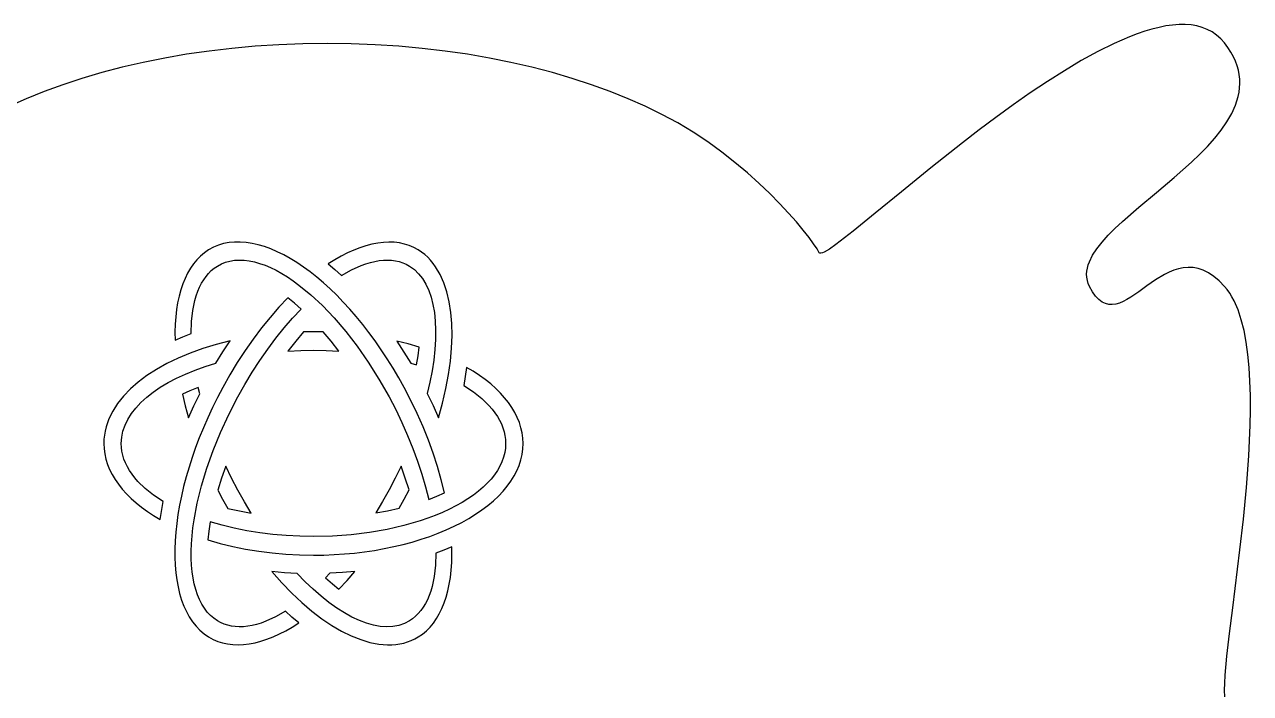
# Model space of a CAD drawing. Extents: x -15 to 1051, y 18 to 778.
# Drawn here: x 353 to 1051, y 397 to 777 of the extents above; entities that cross this region are included whole.
import ezdxf

# ---------------------------------------------------------------- set-up
doc = ezdxf.new("R2010")
doc.units = 0

msp = doc.modelspace()

# ---------------------------------------------------------------- linework, layer by layer
at = {"layer": 'Sign'}
for p, q in [((994.528904, 774.150381), (990.398753, 772.918978)), ((998.551221, 775.159015), (994.528904, 774.150381)), ((1002.458513, 775.934936), (998.551221, 775.159015)), ((1006.243586, 776.468199), (1002.458513, 775.934936)), ((1009.899249, 776.748862), (1006.243586, 776.468199)), ((1013.418309, 776.766979), (1009.899249, 776.748862)), ((1016.793573, 776.512606), (1013.418309, 776.766979)), ((1020.01785, 775.9758), (1016.793573, 776.512606)), ((1023.083947, 775.146617), (1020.01785, 775.9758)), ((1025.984671, 774.015113), (1023.083947, 775.146617)), ((1028.712831, 772.571343), (1025.984671, 774.015113)), ((981.843719, 769.827641), (972.943659, 765.964554)), ((986.16796, 771.47475), (981.843719, 769.827641)), ((990.398753, 772.918978), (986.16796, 771.47475)), ((1031.261234, 770.805363), (1028.712831, 772.571343)), ((1033.622688, 768.70723), (1031.261234, 770.805363)), ((1035.79, 766.267), (1033.622688, 768.70723)), ((445.684596, 759.825322), (433.194472, 757.663231)), ((458.434386, 761.678452), (445.684596, 759.825322)), ((471.427234, 763.214172), (458.434386, 761.678452)), ((484.64653, 764.424034), (471.427234, 763.214172)), ((498.075662, 765.299592), (484.64653, 764.424034)), ((511.698022, 765.832396), (498.075662, 765.299592)), ((525.497, 766.014), (511.698022, 765.832396)), ((539.300523, 765.83528), (525.497, 766.014)), ((552.927512, 765.305131), (539.300523, 765.83528)), ((566.361346, 764.432006), (552.927512, 765.305131)), ((579.585406, 763.224359), (566.361346, 764.432006)), ((592.583072, 761.690644), (579.585406, 763.224359)), ((605.337723, 759.839314), (592.583072, 761.690644)), ((617.832739, 757.678823), (605.337723, 759.839314)), ((963.756111, 761.409272), (954.338614, 756.241345)), ((972.943659, 765.964554), (963.756111, 761.409272)), ((1037.724915, 763.659265), (1035.79, 766.267)), ((1039.399536, 761.065353), (1037.724915, 763.659265)), ((1040.821641, 758.485279), (1039.399536, 761.065353)), ((420.980625, 755.200625), (409.059665, 752.445953)), ((433.194472, 757.663231), (420.980625, 755.200625)), ((630.0515, 755.217625), (617.832739, 757.678823)), ((641.977386, 752.464173), (630.0515, 755.217625)), ((954.338614, 756.241345), (944.748707, 750.540326)), ((1041.999011, 755.919059), (1040.821641, 758.485279)), ((1042.939426, 753.366711), (1041.999011, 755.919059)), ((1043.650666, 750.828249), (1042.939426, 753.366711)), ((386.162844, 746.0942), (375.220203, 742.514016)), ((397.448201, 749.407662), (386.162844, 746.0942)), ((409.059665, 752.445953), (397.448201, 749.407662)), ((653.593777, 749.42692), (641.977386, 752.464173)), ((664.884053, 746.114321), (653.593777, 749.42692)), ((675.831594, 742.534828), (664.884053, 746.114321)), ((944.748707, 750.540326), (935.043928, 744.385768)), ((1044.140512, 748.303691), (1043.650666, 750.828249)), ((1044.416743, 745.793051), (1044.140512, 748.303691)), ((375.220203, 742.514016), (364.636888, 738.675555)), ((686.419779, 738.696896), (675.831594, 742.534828)), ((935.043928, 744.385768), (925.281817, 737.857221)), ((1044.041548, 738.344812), (1044.359481, 740.813596)), ((1044.359481, 740.813596), (1044.487139, 743.296348)), ((1044.487139, 743.296348), (1044.416743, 745.793051)), ((354.42951, 734.587268), (344.614677, 730.2576)), ((364.636888, 738.675555), (354.42951, 734.587268)), ((696.631988, 734.608979), (686.419779, 738.696896)), ((706.451602, 730.279529), (696.631988, 734.608979)), ((925.281817, 737.857221), (915.519911, 731.03424)), ((1042.023903, 731.022428), (1042.865979, 733.449211)), ((1042.865979, 733.449211), (1043.54112, 735.890011)), ((1043.54112, 735.890011), (1044.041548, 738.344812)), ((715.862, 725.717), (706.451602, 730.279529)), ((724.900691, 720.829199), (715.862, 725.717)), ((915.519911, 731.03424), (905.81575, 723.996375)), ((1037.141856, 721.455779), (1039.870068, 726.210974)), ((1039.870068, 726.210974), (1042.023903, 731.022428)), ((733.599557, 715.570736), (724.900691, 720.829199)), ((905.81575, 723.996375), (896.226872, 716.823179)), ((1033.901509, 716.756973), (1037.141856, 721.455779)), ((741.932976, 710.020268), (733.599557, 715.570736)), ((896.226872, 716.823179), (886.810816, 709.594204)), ((1026.133369, 707.529044), (1030.211266, 712.114685)), ((1030.211266, 712.114685), (1033.901509, 716.756973)), ((749.875328, 704.256453), (741.932976, 710.020268)), ((757.40099, 698.357948), (749.875328, 704.256453)), ((886.810816, 709.594204), (868.727324, 695.287127)), ((1021.730057, 703.00018), (1026.133369, 707.529044)), ((764.484342, 692.403412), (757.40099, 698.357948)), ((1007.190041, 689.75554), (1017.063572, 698.528222)), ((1017.063572, 698.528222), (1021.730057, 703.00018)), ((771.09976, 686.471502), (764.484342, 692.403412)), ((868.727324, 695.287127), (852.025584, 681.71156)), ((777.221625, 680.640875), (771.09976, 686.471502)), ((997.010702, 681.212034), (1007.190041, 689.75554)), ((782.824314, 674.99019), (777.221625, 680.640875)), ((852.025584, 681.71156), (837.165906, 669.503922)), ((987.023479, 672.898738), (997.010702, 681.212034)), ((787.882205, 669.598104), (782.824314, 674.99019)), ((792.369677, 664.543274), (787.882205, 669.598104)), ((837.165906, 669.503922), (824.608599, 659.300629)), ((977.726296, 664.816687), (987.023479, 672.898738)), ((796.261109, 659.904359), (792.369677, 664.543274)), ((973.49207, 660.862702), (977.726296, 664.816687)), ((799.530879, 655.760017), (796.261109, 659.904359)), ((802.153365, 652.188904), (799.530879, 655.760017)), ((824.608599, 659.300629), (814.813973, 651.7381)), ((966.163555, 653.129459), (969.617077, 656.966916)), ((969.617077, 656.966916), (973.49207, 660.862702)), ((458.166, 648.649), (455.796677, 647.014719)), ((460.899903, 650.139987), (458.166, 648.649)), ((458.166, 648.649), (458.166, 648.649)), ((463.751554, 651.327857), (460.899903, 650.139987)), ((466.713964, 652.217525), (463.751554, 651.327857)), ((469.780144, 652.813908), (466.713964, 652.217525)), ((472.943107, 653.121923), (469.780144, 652.813908)), ((476.195863, 653.146486), (472.943107, 653.121923)), ((479.531425, 652.892513), (476.195863, 653.146486)), ((482.942804, 652.364922), (479.531425, 652.892513)), ((486.423011, 651.568628), (482.942804, 652.364922)), ((489.965059, 650.508549), (486.423011, 651.568628)), ((493.561957, 649.1896), (489.965059, 650.508549)), ((497.206719, 647.616698), (493.561957, 649.1896)), ((540.701321, 648.561449), (537.142332, 646.94744)), ((544.202821, 649.931496), (540.701321, 648.561449)), ((547.641437, 651.056738), (544.202821, 649.931496)), ((551.011771, 651.936332), (547.641437, 651.056738)), ((554.308427, 652.569432), (551.011771, 651.936332)), ((557.526009, 652.955195), (554.308427, 652.569432)), ((560.65912, 653.092777), (557.526009, 652.955195)), ((563.702364, 652.981334), (560.65912, 653.092777)), ((566.650344, 652.620022), (563.702364, 652.981334)), ((569.497665, 652.007996), (566.650344, 652.620022)), ((572.238928, 651.144414), (569.497665, 652.007996)), ((574.868739, 650.028429), (572.238928, 651.144414)), ((577.3817, 648.6592), (574.868739, 650.028429)), ((579.262017, 647.398873), (577.3817, 648.6592)), ((804.102946, 649.269679), (802.153365, 652.188904)), ((805.354, 647.081), (804.102946, 649.269679)), ((811.096511, 649.146001), (808.242336, 647.452751)), ((814.813973, 651.7381), (811.096511, 649.146001)), ((960.769891, 645.630047), (963.193746, 649.350459)), ((963.193746, 649.350459), (966.163555, 653.129459)), ((451.502251, 643.048224), (449.581173, 640.726813)), ((453.574756, 645.145993), (451.502251, 643.048224)), ((455.796677, 647.014719), (453.574756, 645.145993)), ((465.418119, 640.71246), (467.81367, 641.666958)), ((467.81367, 641.666958), (470.313926, 642.350058)), ((470.313926, 642.350058), (472.912753, 642.766434)), ((472.912753, 642.766434), (475.604015, 642.920758)), ((475.604015, 642.920758), (478.381575, 642.817703)), ((478.381575, 642.817703), (481.239298, 642.461942)), ((481.239298, 642.461942), (484.171048, 641.858148)), ((484.171048, 641.858148), (487.170689, 641.010995)), ((500.892356, 645.79476), (497.206719, 647.616698)), ((504.611878, 643.728703), (500.892356, 645.79476)), ((508.358299, 641.423441), (504.611878, 643.728703)), ((512.124629, 638.883894), (508.358299, 641.423441)), ((529.873475, 642.990917), (526.1744, 640.65009)), ((533.531252, 645.090315), (529.873475, 642.990917)), ((537.142332, 646.94744), (533.531252, 645.090315)), ((547.544182, 640.723367), (550.148102, 641.521614)), ((550.148102, 641.521614), (552.693197, 642.139205)), ((552.693197, 642.139205), (555.17621, 642.57568)), ((555.17621, 642.57568), (557.593885, 642.830579)), ((557.593885, 642.830579), (559.942963, 642.903442)), ((559.942963, 642.903442), (562.220189, 642.793811)), ((562.220189, 642.793811), (564.422304, 642.501226)), ((564.422304, 642.501226), (566.546052, 642.025226)), ((566.546052, 642.025226), (568.588176, 641.365353)), ((568.588176, 641.365353), (570.545417, 640.521148)), ((581.047802, 645.996278), (579.262017, 647.398873)), ((582.73868, 644.454535), (581.047802, 645.996278)), ((584.334277, 642.776765), (582.73868, 644.454535)), ((585.834219, 640.966089), (584.334277, 642.776765)), ((805.705602, 646.772234), (805.354, 647.081)), ((806.308986, 646.7379), (805.705602, 646.772234)), ((807.156962, 646.968053), (806.308986, 646.7379)), ((808.242336, 647.452751), (807.156962, 646.968053)), ((958.293921, 640.159562), (958.954229, 641.968351)), ((958.954229, 641.968351), (960.769891, 645.630047)), ((446.201347, 635.434671), (444.746624, 632.474744)), ((447.813534, 638.187161), (446.201347, 635.434671)), ((449.581173, 640.726813), (447.813534, 638.187161)), ((456.691747, 633.611569), (458.140475, 635.333261)), ((458.140475, 635.333261), (459.697831, 636.887702)), ((459.697831, 636.887702), (461.362561, 638.271657)), ((461.362561, 638.271657), (463.13341, 639.48189)), ((463.13341, 639.48189), (465.418119, 640.71246)), ((487.170689, 641.010995), (490.232086, 639.925156)), ((490.232086, 639.925156), (493.349102, 638.605303)), ((493.349102, 638.605303), (496.515603, 637.05611)), ((496.515603, 637.05611), (499.725451, 635.282249)), ((499.725451, 635.282249), (502.972512, 633.288394)), ((515.903879, 636.114976), (512.124629, 638.883894)), ((519.689062, 633.121604), (515.903879, 636.114976)), ((526.1744, 640.65009), (529.981191, 637.433276)), ((529.981191, 637.433276), (533.75622, 634.03836)), ((533.75622, 634.03836), (539.412049, 637.249278)), ((539.412049, 637.249278), (544.884696, 639.744922)), ((544.884696, 639.744922), (547.544182, 640.723367)), ((570.545417, 640.521148), (572.41452, 639.49215)), ((572.41452, 639.49215), (575.130163, 637.517005)), ((575.130163, 637.517005), (577.577465, 635.13142)), ((577.577465, 635.13142), (579.754344, 632.350352)), ((587.238134, 639.025629), (585.834219, 640.966089)), ((589.756382, 634.767841), (587.238134, 639.025629)), ((591.886033, 630.028368), (589.756382, 634.767841)), ((957.396449, 634.821626), (957.507251, 636.586184)), ((957.484376, 633.071845), (957.396449, 634.821626)), ((957.507251, 636.586184), (957.809001, 638.365501)), ((957.809001, 638.365501), (958.293921, 640.159562)), ((1001.648184, 634.688988), (996.58528, 631.641911)), ((1004.246613, 635.986724), (1001.648184, 634.688988)), ((1006.889733, 637.08018), (1004.246613, 635.986724)), ((1009.577576, 637.929046), (1006.889733, 637.08018)), ((1012.310171, 638.493014), (1009.577576, 637.929046)), ((1015.087548, 638.731774), (1012.310171, 638.493014)), ((1017.909737, 638.605017), (1015.087548, 638.731774)), ((1020.77677, 638.072435), (1017.909737, 638.605017)), ((1023.688675, 637.093718), (1020.77677, 638.072435)), ((1026.645483, 635.628557), (1023.688675, 637.093718)), ((1029.647225, 633.636643), (1026.645483, 635.628557)), ((443.451377, 629.312781), (442.317618, 625.954184)), ((444.746624, 632.474744), (443.451377, 629.312781)), ((452.008227, 625.116996), (453.009889, 627.47534)), ((453.009889, 627.47534), (454.125199, 629.679374)), ((454.125199, 629.679374), (455.352904, 631.725862)), ((455.352904, 631.725862), (456.691747, 633.611569)), ((502.972512, 633.288394), (506.250649, 631.079218)), ((506.250649, 631.079218), (509.553727, 628.659394)), ((509.553727, 628.659394), (516.210163, 623.206494)), ((523.473189, 629.908695), (519.689062, 633.121604)), ((527.249272, 626.481165), (523.473189, 629.908695)), ((579.754344, 632.350352), (581.658719, 629.188756)), ((581.658719, 629.188756), (583.28851, 625.66159)), ((593.624094, 624.83218), (591.886033, 630.028368)), ((957.778811, 631.336856), (957.484376, 633.071845)), ((958.287536, 629.616676), (957.778811, 631.336856)), ((959.01833, 627.91132), (958.287536, 629.616676)), ((960.72927, 624.829763), (959.01833, 627.91132)), ((991.70078, 628.26142), (986.994443, 624.869989)), ((996.58528, 631.641911), (991.70078, 628.26142)), ((1032.693931, 631.077667), (1029.647225, 633.636643)), ((1035.78563, 627.91132), (1032.693931, 631.077667)), ((1037.294454, 626.084877), (1035.78563, 627.91132)), ((441.34736, 622.404356), (440.542614, 618.668697)), ((442.317618, 625.954184), (441.34736, 622.404356)), ((450.350872, 619.950318), (451.12147, 622.607577)), ((451.12147, 622.607577), (452.008227, 625.116996)), ((503.25843, 621.43098), (498.157426, 616.030529)), ((506.98741, 618.44563), (503.25843, 621.43098)), ((516.210163, 623.206494), (522.892731, 616.967078)), ((531.010322, 622.843931), (527.249272, 626.481165)), ((534.74935, 619.001909), (531.010322, 622.843931)), ((583.28851, 625.66159), (584.641636, 621.783809)), ((584.641636, 621.783809), (585.716015, 617.570369)), ((594.967575, 619.204245), (593.624094, 624.83218)), ((962.484297, 622.350107), (960.72927, 624.829763)), ((964.283442, 620.432042), (962.484297, 622.350107)), ((966.126735, 619.03526), (964.283442, 620.432042)), ((980.268463, 620.467737), (978.115289, 619.344195)), ((982.466026, 621.79009), (980.268463, 620.467737)), ((986.994443, 624.869989), (982.466026, 621.79009)), ((1038.70824, 624.092566), (1037.294454, 626.084877)), ((1040.029268, 621.939712), (1038.70824, 624.092566)), ((1041.259821, 619.63164), (1040.029268, 621.939712)), ((439.905393, 614.752609), (439.437709, 610.661493)), ((440.542614, 618.668697), (439.905393, 614.752609)), ((448.455173, 607.907584), (449.163174, 614.20522)), ((449.163174, 614.20522), (450.350872, 619.950318)), ((498.157426, 616.030529), (493.158134, 610.308752)), ((505.947633, 609.837468), (510.85048, 615.05814)), ((510.85048, 615.05814), (506.98741, 618.44563)), ((522.892731, 616.967078), (529.552347, 609.978531)), ((538.459369, 614.960016), (534.74935, 619.001909)), ((542.133389, 610.723168), (538.459369, 614.960016)), ((585.716015, 617.570369), (586.509568, 613.036227)), ((595.913487, 613.169533), (594.967575, 619.204245)), ((968.014206, 618.119451), (966.126735, 619.03526)), ((969.945885, 617.644307), (968.014206, 618.119451)), ((971.921803, 617.569519), (969.945885, 617.644307)), ((973.941989, 617.854776), (971.921803, 617.569519)), ((976.006475, 618.459771), (973.941989, 617.854776)), ((978.115289, 619.344195), (976.006475, 618.459771)), ((1043.458621, 614.571144), (1041.259821, 619.63164)), ((1045.322887, 608.953678), (1043.458621, 614.571144)), ((439.437709, 610.661493), (439.141574, 606.400752)), ((448.23691, 601.08329), (448.455173, 607.907584)), ((493.158134, 610.308752), (488.275882, 604.28673)), ((501.122231, 604.27721), (505.947633, 609.837468)), ((529.552347, 609.978531), (536.139923, 602.278237)), ((545.764422, 606.296283), (542.133389, 610.723168)), ((586.509568, 613.036227), (587.020213, 608.196338)), ((587.020213, 608.196338), (587.245869, 603.06566)), ((596.458838, 606.753012), (595.913487, 613.169533)), ((596.600638, 599.97965), (596.458838, 606.753012)), ((1046.870866, 602.821843), (1045.322887, 608.953678)), ((439.141574, 606.400752), (439.019, 601.975787)), ((439.019, 601.975787), (439.072, 597.392)), ((443.589992, 599.296843), (448.23691, 601.08329)), ((488.275882, 604.28673), (483.526, 597.985539)), ((496.391484, 598.401182), (501.122231, 604.27721)), ((512.10057, 602.019037), (507.660741, 596.69401)), ((517.77123, 602.170172), (512.10057, 602.019037)), ((523.36719, 602.04406), (517.77123, 602.170172)), ((527.797861, 596.705259), (523.36719, 602.04406)), ((536.139923, 602.278237), (542.606374, 593.903582)), ((549.345481, 601.684275), (545.764422, 606.296283)), ((552.869576, 596.892062), (549.345481, 601.684275)), ((587.245869, 603.06566), (587.184456, 597.659148)), ((596.335896, 592.874418), (596.600638, 599.97965)), ((1048.120806, 596.218239), (1046.870866, 602.821843)), ((439.072, 597.392), (443.589992, 599.296843)), ((454.795212, 592.559055), (447.581733, 589.969828)), ((462.406501, 594.878097), (454.795212, 592.559055)), ((470.3968, 596.91171), (462.406501, 594.878097)), ((466.305925, 590.651229), (470.39688, 596.91171)), ((470.39688, 596.91171), (470.3968, 596.91171)), ((483.526, 597.985539), (478.923815, 591.42626)), ((491.772605, 592.2332), (496.391484, 598.401182)), ((507.660741, 596.69401), (503.27987, 591.054837)), ((532.1716, 591.05056), (527.797861, 596.705259)), ((542.606374, 593.903582), (548.902613, 584.891949)), ((556.329718, 591.924561), (552.869576, 596.892062)), ((571.553245, 595.234074), (565.1282, 596.82383)), ((565.1282, 596.82383), (569.190261, 590.593674)), ((577.7897, 593.4438), (571.553245, 595.234074)), ((577.22779, 588.510078), (577.78968, 593.443768)), ((577.78968, 593.443768), (577.7897, 593.4438)), ((587.184456, 597.659148), (586.833893, 591.991758)), ((595.661623, 585.462283), (596.335896, 592.874418)), ((1049.090955, 589.185467), (1048.120806, 596.218239)), ((440.784862, 587.12566), (434.423398, 584.041794)), ((447.581733, 589.969828), (440.784862, 587.12566)), ((462.36179, 584.20411), (466.305925, 590.651229)), ((478.923815, 591.42626), (474.484656, 584.629971)), ((482.939292, 579.116634), (487.282804, 585.797079)), ((487.282804, 585.797079), (491.772605, 592.2332)), ((503.27987, 591.054837), (510.507355, 591.436689)), ((510.507355, 591.436689), (517.77127, 591.584933)), ((517.77127, 591.584933), (524.989719, 591.43307)), ((524.989719, 591.43307), (532.17167, 591.050507)), ((532.17167, 591.050507), (532.1716, 591.05056)), ((559.718921, 586.786688), (556.329718, 591.924561)), ((563.030194, 581.483359), (559.718921, 586.786688)), ((569.190261, 590.593674), (573.09285, 584.20343)), ((576.40607, 583.251588), (577.22779, 588.510078)), ((586.192099, 586.078448), (585.256992, 579.934172)), ((586.833893, 591.991758), (586.192099, 586.078448)), ((1049.799558, 581.766128), (1049.090955, 589.185467)), ((428.516139, 580.733476), (423.081883, 577.215947)), ((434.423398, 584.041794), (428.516139, 580.733476)), ((445.018868, 578.079497), (450.480286, 580.288744)), ((450.480286, 580.288744), (456.264965, 582.333415)), ((456.264965, 582.333415), (462.36179, 584.20411)), ((474.484656, 584.629971), (470.223851, 577.617752)), ((478.75928, 572.215683), (482.939292, 579.116634)), ((548.902613, 584.891949), (554.979554, 575.280724)), ((566.25655, 576.019491), (563.030194, 581.483359)), ((573.09285, 584.20343), (576.40607, 583.251588)), ((585.256992, 579.934172), (584.026493, 573.573887)), ((594.574827, 577.768215), (595.661623, 585.462283)), ((604.8692, 581.9072), (603.28691, 571.6044)), ((608.621256, 579.664197), (604.8692, 581.9072)), ((612.156438, 577.338591), (608.621256, 579.664197)), ((1050.264864, 574.002822), (1049.799558, 581.766128)), ((418.13943, 573.504454), (413.707577, 569.614238)), ((423.081883, 577.215947), (418.13943, 573.504454)), ((430.685339, 570.558278), (435.110279, 573.204866)), ((435.110279, 573.204866), (439.891827, 575.715072)), ((439.891827, 575.715072), (445.018868, 578.079497)), ((470.223851, 577.617752), (466.15673, 570.41068)), ((474.75998, 565.11804), (478.75928, 572.215683)), ((554.979554, 575.280724), (560.78811, 565.10729)), ((569.391, 570.4), (566.25655, 576.019491)), ((584.026493, 573.573887), (582.49852, 567.01255)), ((593.072518, 569.817183), (594.574827, 577.768215)), ((603.28691, 571.6044), (608.72434, 567.990848)), ((615.471361, 574.934938), (612.156438, 577.338591)), ((618.56264, 572.457797), (615.471361, 574.934938)), ((621.426893, 569.911725), (618.56264, 572.457797)), ((1050.50512, 565.938149), (1050.264864, 574.002822)), ((409.805123, 565.560545), (406.450867, 561.358618)), ((413.707577, 569.614238), (409.805123, 565.560545)), ((419.661322, 561.894205), (422.949745, 564.893549)), ((422.949745, 564.893549), (426.628123, 567.784706)), ((426.628123, 567.784706), (430.685339, 570.558278)), ((443.234906, 566.63556), (443.2349, 566.6355)), ((443.2349, 566.6355), (444.89804, 559.985534)), ((447.525786, 568.58389), (443.234906, 566.63556)), ((452.210566, 570.45489), (447.525786, 568.58389)), ((449.851075, 560.125256), (453.09355, 566.9216)), ((453.09355, 566.9216), (452.210566, 570.45489)), ((463.15662, 564.708543), (460.328948, 558.99941)), ((466.15673, 570.41068), (463.15662, 564.708543)), ((469.570126, 555.021927), (474.75998, 565.11804)), ((560.78811, 565.10729), (564.557174, 557.868018)), ((573.215147, 563.043426), (569.391, 570.4)), ((582.49852, 567.01255), (585.766455, 560.149451)), ((591.151706, 561.634155), (593.072518, 569.817183)), ((608.72434, 567.990848), (613.488852, 564.188707)), ((624.060734, 567.30128), (621.426893, 569.911725)), ((626.460779, 564.63102), (624.060734, 567.30128)), ((628.623645, 561.905502), (626.460779, 564.63102)), ((1050.538574, 557.614711), (1050.50512, 565.938149)), ((406.450867, 561.358618), (403.663607, 557.023701)), ((414.298801, 555.608548), (416.773969, 558.796072)), ((416.773969, 558.796072), (419.661322, 561.894205)), ((444.89804, 559.985534), (446.81845, 553.2618)), ((446.81845, 553.2618), (449.851075, 560.125256)), ((460.328948, 558.99941), (457.674215, 553.292186)), ((564.557174, 557.868018), (568.076019, 550.560338)), ((576.784083, 555.605547), (573.215147, 563.043426)), ((585.766455, 560.149451), (588.8093, 553.24415)), ((588.8094, 553.2441), (591.151706, 561.634155)), ((613.488852, 564.188707), (617.564431, 560.220182)), ((617.564431, 560.220182), (619.338867, 558.180465)), ((619.338867, 558.180465), (620.935063, 556.107479)), ((630.545947, 559.129284), (628.623645, 561.905502)), ((632.224301, 556.306924), (630.545947, 559.129284)), ((401.462142, 552.571037), (400.586957, 550.305315)), ((403.663607, 557.023701), (401.462142, 552.571037)), ((410.629485, 549.002922), (412.246935, 552.341032)), ((412.246935, 552.341032), (414.298801, 555.608548)), ((457.674215, 553.292186), (455.192924, 547.59578)), ((464.884944, 544.840435), (469.570126, 555.021927)), ((580.088342, 548.11105), (576.784083, 555.605547)), ((588.8093, 553.24415), (588.8094, 553.2441)), ((620.935063, 556.107479), (622.351019, 554.004)), ((622.351019, 554.004), (623.584732, 551.872804)), ((623.584732, 551.872804), (624.634201, 549.716666)), ((633.655322, 553.442979), (632.224301, 556.306924)), ((634.835627, 550.542007), (633.655322, 553.442979)), ((1050.383472, 549.075108), (1050.538574, 557.614711)), ((399.299431, 545.704615), (398.89179, 543.373448)), ((399.86527, 548.015872), (399.299431, 545.704615)), ((400.586957, 550.305315), (399.86527, 548.015872)), ((408.742297, 542.152513), (409.457567, 545.603616)), ((409.457567, 545.603616), (410.629485, 549.002922)), ((455.192924, 547.59578), (452.885576, 541.919098)), ((460.728576, 534.646872), (464.884944, 544.840435)), ((568.076019, 550.560338), (571.333892, 543.212038)), ((583.118453, 540.584617), (580.088342, 548.11105)), ((624.634201, 549.716666), (625.497423, 547.538362)), ((625.497423, 547.538362), (626.172397, 545.340668)), ((626.172397, 545.340668), (626.657121, 543.126359)), ((635.761832, 547.608565), (634.835627, 550.542007)), ((636.430551, 544.647211), (635.761832, 547.608565)), ((636.838402, 541.662504), (636.430551, 544.647211)), ((1050.058062, 540.361941), (1050.383472, 549.075108)), ((398.644696, 541.024278), (398.5605, 538.65901)), ((398.5605, 538.65901), (398.704119, 535.655501)), ((398.89179, 543.373448), (398.644696, 541.024278)), ((408.49479, 538.65901), (408.742297, 542.152513)), ((408.593007, 536.419751), (408.49479, 538.65901)), ((452.885576, 541.919098), (450.752674, 536.271048)), ((571.333892, 543.212038), (574.320044, 535.850908)), ((585.86495, 533.050933), (583.118453, 540.584617)), ((626.657121, 543.126359), (626.949592, 540.898211)), ((627.04781, 538.659), (626.913509, 536.034551)), ((626.949592, 540.898211), (627.04781, 538.659)), ((636.835291, 535.509662), (636.9818, 538.659)), ((636.982, 538.659), (636.838402, 541.662504)), ((636.9818, 538.659), (636.982, 538.659)), ((1049.58059, 531.517809), (1050.058062, 540.361941)), ((398.704119, 535.655501), (399.111991, 532.670789)), ((399.111991, 532.670789), (399.780733, 529.709432)), ((408.885487, 534.191556), (408.593007, 536.419751)), ((409.370227, 531.9772), (408.885487, 534.191556)), ((410.045225, 529.77946), (409.370227, 531.9772)), ((410.908479, 527.601111), (410.045225, 529.77946)), ((448.794718, 530.660535), (447.01221, 525.096468)), ((450.752674, 536.271048), (448.794718, 530.660535)), ((457.125167, 524.514548), (460.728576, 534.646872)), ((574.320044, 535.850908), (577.023723, 528.504739)), ((588.318364, 525.534683), (585.86495, 533.050933)), ((625.850235, 530.84343), (624.928682, 528.285433)), ((626.513081, 533.427915), (625.850235, 530.84343)), ((626.913509, 536.034551), (626.513081, 533.427915)), ((635.675358, 529.280316), (636.398461, 532.381698)), ((636.398461, 532.381698), (636.835291, 535.509662)), ((1048.242455, 513.607057), (1049.58059, 531.517809)), ((399.780733, 529.709432), (400.706961, 526.775987)), ((400.706961, 526.775987), (401.887289, 523.875012)), ((401.887289, 523.875012), (403.318335, 521.011065)), ((411.957987, 525.44493), (410.908479, 527.601111)), ((413.191747, 523.313692), (411.957987, 525.44493)), ((414.607757, 521.210173), (413.191747, 523.313692)), ((447.01221, 525.096468), (445.405653, 519.587753)), ((454.098861, 514.516774), (457.125167, 524.514548)), ((467.9891, 525.7369), (465.580012, 518.873594)), ((467.98914, 525.73692), (467.9891, 525.7369)), ((471.269173, 518.918335), (467.98914, 525.73692)), ((567.60773, 525.82886), (564.304351, 518.968616)), ((570.000589, 518.966738), (567.60773, 525.82886)), ((577.023723, 528.504739), (579.434177, 521.20132)), ((590.469227, 518.06055), (588.318364, 525.534683)), ((622.324292, 523.266259), (620.648877, 520.813757)), ((623.752131, 525.758263), (622.324292, 523.266259)), ((624.928682, 528.285433), (623.752131, 525.758263)), ((631.828883, 520.187711), (633.386522, 523.178116)), ((633.386522, 523.178116), (634.670029, 526.21072)), ((634.670029, 526.21072), (635.675358, 529.280316)), ((403.318335, 521.011065), (404.996714, 518.188703)), ((404.996714, 518.188703), (406.919041, 515.412485)), ((416.204015, 519.137148), (414.607757, 521.210173)), ((417.978519, 517.097395), (416.204015, 519.137148)), ((422.054256, 513.128804), (417.978519, 517.097395)), ((445.405653, 519.587753), (443.975547, 514.143297)), ((465.580012, 518.873594), (463.45614, 512.1157)), ((474.75496, 512.18142), (471.269173, 518.918335)), ((564.304351, 518.968616), (560.79289, 512.19156)), ((572.10868, 512.20726), (570.000589, 518.966738)), ((579.434177, 521.20132), (581.540657, 513.96844)), ((592.30807, 510.65322), (590.469227, 518.06055)), ((616.570154, 516.044615), (614.174266, 513.736652)), ((618.729594, 518.405097), (616.570154, 516.044615)), ((620.648877, 520.813757), (618.729594, 518.405097)), ((627.907403, 514.354316), (630.001161, 517.244709)), ((630.001161, 517.244709), (631.828883, 520.187711)), ((406.919041, 515.412485), (409.081933, 512.686967)), ((409.081933, 512.686967), (411.482004, 510.016708)), ((411.482004, 510.016708), (414.115872, 507.406264)), ((426.818952, 509.326607), (422.054256, 513.128804)), ((432.25659, 505.71301), (426.818952, 509.326607)), ((443.975547, 514.143297), (442.722396, 508.772008)), ((451.673802, 504.726859), (454.098861, 514.516774)), ((463.45614, 512.1157), (466.15162, 506.88883)), ((478.507394, 505.55261), (474.75496, 512.18142)), ((560.79289, 512.19156), (557.060243, 505.606495)), ((569.39618, 506.89896), (572.10868, 512.20726)), ((581.540657, 513.96844), (583.33241, 506.83389)), ((588.01719, 508.70488), (592.30807, 510.65322)), ((608.687991, 509.295628), (605.605023, 507.171245)), ((611.545642, 511.485543), (608.687991, 509.295628)), ((614.174266, 513.736652), (611.545642, 511.485543)), ((622.937966, 508.752182), (625.551655, 511.521739)), ((625.551655, 511.521739), (627.907403, 514.354316)), ((1046.515044, 495.683658), (1048.242455, 513.607057)), ((414.115872, 507.406264), (416.980151, 504.860195)), ((416.980151, 504.860195), (420.071458, 502.383057)), ((420.071458, 502.383057), (423.386408, 499.979409)), ((430.6737, 495.41081), (432.25659, 505.71301)), ((441.6467, 503.482792), (440.748961, 498.284557)), ((442.722396, 508.772008), (441.6467, 503.482792)), ((449.874134, 495.218112), (451.673802, 504.726859)), ((466.15162, 506.88883), (469.10978, 501.73166)), ((482.43148, 499.07422), (478.507394, 505.55261)), ((557.060243, 505.606495), (553.15834, 499.17046)), ((566.4957, 501.79821), (569.39618, 506.89896)), ((583.33241, 506.83389), (588.01719, 508.70488)), ((598.777976, 503.136426), (595.041318, 501.234666)), ((602.300448, 505.116732), (598.777976, 503.136426)), ((605.605023, 507.171245), (602.300448, 505.116732)), ((613.589722, 500.873694), (616.952952, 503.422954)), ((616.952952, 503.422954), (620.070383, 506.050852)), ((620.070383, 506.050852), (622.937966, 508.752182)), ((423.386408, 499.979409), (426.921616, 497.653807)), ((426.921616, 497.653807), (430.6737, 495.41081)), ((440.748961, 498.284557), (440.029681, 493.186209)), ((449.216367, 490.592087), (449.874134, 495.218112)), ((469.10978, 501.73166), (475.657706, 500.297209)), ((475.657706, 500.297209), (482.43148, 499.07422)), ((553.1583, 499.1705), (559.941142, 500.379113)), ((553.15834, 499.17046), (553.1583, 499.1705)), ((559.941142, 500.379113), (566.4957, 501.79821)), ((582.783986, 496.11836), (578.397745, 494.62519)), ((587.025967, 497.718861), (582.783986, 496.11836)), ((591.11473, 499.424895), (587.025967, 497.718861)), ((595.041318, 501.234666), (591.11473, 499.424895)), ((602.065706, 493.7498), (606.142052, 496.031911)), ((606.142052, 496.031911), (609.984739, 498.408278)), ((609.984739, 498.408278), (613.589722, 500.873694)), ((1044.544335, 478.088415), (1046.515044, 495.683658)), ((439.489361, 488.196655), (439.128505, 483.324802)), ((440.029681, 493.186209), (439.489361, 488.196655)), ((448.724002, 486.063844), (449.216367, 490.592087)), ((458.3142, 488.80788), (457.7523, 483.87419)), ((459.13591, 494.06637), (458.3142, 488.80788)), ((465.830521, 492.15248), (459.13591, 494.06637)), ((472.762413, 490.479847), (465.830521, 492.15248)), ((479.903626, 489.052445), (472.762413, 490.479847)), ((487.226196, 487.874249), (479.903626, 489.052445)), ((549.552403, 488.020736), (539.189248, 486.759355)), ((559.589307, 489.761752), (549.552403, 488.020736)), ((569.228307, 491.968028), (559.589307, 489.761752)), ((578.397745, 494.62519), (569.228307, 491.968028)), ((588.694103, 487.610232), (593.321708, 489.530833)), ((593.321708, 489.530833), (597.782166, 491.578074)), ((597.782166, 491.578074), (602.065706, 493.7498)), ((439.128505, 483.324802), (438.947612, 478.579558)), ((448.249666, 477.424272), (448.401367, 481.664871)), ((448.401367, 481.664871), (448.724002, 486.063844)), ((457.7523, 483.87419), (464.692112, 481.867335)), ((464.692112, 481.867335), (471.842231, 480.114999)), ((494.702162, 486.949232), (487.226196, 487.874249)), ((502.303561, 486.281369), (494.702162, 486.949232)), ((510.002431, 485.874634), (502.303561, 486.281369)), ((517.77081, 485.733), (510.002431, 485.874634)), ((528.571499, 485.991985), (517.77081, 485.733)), ((539.189248, 486.759355), (528.571499, 485.991985)), ((563.390875, 479.982302), (568.707644, 481.237357)), ((568.707644, 481.237357), (573.906122, 482.629834)), ((573.906122, 482.629834), (578.976539, 484.157576)), ((578.976539, 484.157576), (583.909123, 485.818427)), ((583.909123, 485.818427), (588.694103, 487.610232)), ((438.947612, 478.579558), (438.947186, 473.96983)), ((448.267227, 473.347639), (448.249666, 477.424272)), ((471.842231, 480.114999), (479.177861, 478.620789)), ((479.177861, 478.620789), (486.674205, 477.388309)), ((486.674205, 477.388309), (494.306468, 476.421165)), ((494.306468, 476.421165), (502.049852, 475.722962)), ((502.049852, 475.722962), (509.879562, 475.297305)), ((509.879562, 475.297305), (517.7708, 475.1478)), ((517.7708, 475.1478), (523.682132, 475.225855)), ((523.682132, 475.225855), (529.553343, 475.458581)), ((529.553343, 475.458581), (535.374661, 475.843824)), ((535.374661, 475.843824), (541.136316, 476.379426)), ((541.136316, 476.379426), (546.828535, 477.063231)), ((546.828535, 477.063231), (552.441549, 477.893083)), ((552.441549, 477.893083), (557.965586, 478.866825)), ((557.965586, 478.866825), (563.390875, 479.982302)), ((587.3062, 476.20655), (587.088011, 469.382033)), ((591.952994, 477.9926), (587.3062, 476.20655)), ((596.4709, 479.897), (591.952994, 477.9926)), ((596.401341, 470.888181), (596.523909, 475.313178)), ((596.523909, 475.313178), (596.4709, 479.897)), ((1040.456939, 445.245618), (1044.544335, 478.088415)), ((438.947186, 473.96983), (439.127727, 469.504524)), ((439.127727, 469.504524), (439.489737, 465.192547)), ((448.45238, 469.440567), (448.267227, 473.347639)), ((448.803454, 465.708646), (448.45238, 469.440567)), ((587.088011, 469.382033), (586.380062, 463.084191)), ((596.105211, 466.627409), (596.401341, 470.888181)), ((439.489737, 465.192547), (440.033719, 461.042807)), ((440.033719, 461.042807), (440.760174, 457.06421)), ((449.318777, 462.157469), (448.803454, 465.708646)), ((449.99668, 458.792631), (449.318777, 462.157469)), ((494.1128, 465.8021), (499.760798, 459.445662)), ((494.1128, 465.80201), (494.1128, 465.8021)), ((501.246634, 465.157232), (494.1128, 465.80201)), ((508.4587, 464.74125), (501.246634, 465.157232)), ((513.027551, 460.050603), (508.4587, 464.74125)), ((517.581729, 455.734985), (513.027551, 460.050603)), ((527.13262, 464.83299), (524.70238, 462.25156)), ((524.70238, 462.25156), (528.56545, 458.86406)), ((534.277659, 465.239086), (527.13262, 464.83299)), ((532.2944, 455.8787), (536.8677, 460.738397)), ((541.37232, 465.87238), (534.277659, 465.239086)), ((536.8677, 460.738397), (541.37232, 465.87238)), ((586.380062, 463.084191), (585.192394, 457.338905)), ((595.000308, 458.620149), (595.637529, 462.536264)), ((595.637529, 462.536264), (596.105211, 466.627409)), ((440.760174, 457.06421), (441.669604, 453.265664)), ((441.669604, 453.265664), (442.76251, 449.656076)), ((450.835492, 455.619722), (449.99668, 458.792631)), ((451.833541, 452.644335), (450.835492, 455.619722)), ((499.760798, 459.445662), (505.451278, 453.58168)), ((505.451278, 453.58168), (511.162452, 448.219879)), ((522.108039, 451.799953), (517.581729, 455.734985)), ((528.56545, 458.86406), (532.29443, 455.87871)), ((532.29443, 455.87871), (532.2944, 455.8787)), ((584.421803, 454.68156), (583.535048, 452.172061)), ((585.192394, 457.338905), (584.421803, 454.68156)), ((593.225299, 451.334613), (594.195561, 454.884465)), ((594.195561, 454.884465), (595.000308, 458.620149)), ((442.76251, 449.656076), (444.039394, 446.244352)), ((444.039394, 446.244352), (445.500758, 443.039399)), ((452.989156, 449.872064), (451.833541, 452.644335)), ((454.300667, 447.3085), (452.989156, 449.872064)), ((455.766403, 444.959237), (454.300667, 447.3085)), ((511.162452, 448.219879), (516.87253, 443.369983)), ((526.593284, 448.251065), (522.108039, 451.799953)), ((531.024269, 445.093879), (526.593284, 448.251065)), ((581.418065, 447.60954), (580.190347, 445.562989)), ((582.533384, 449.813642), (581.418065, 447.60954)), ((583.535048, 452.172061), (582.533384, 449.813642)), ((590.796279, 444.814015), (592.091534, 447.975996)), ((592.091534, 447.975996), (593.225299, 451.334613)), ((445.500758, 443.039399), (447.147104, 440.050125)), ((447.147104, 440.050125), (448.978933, 437.285437)), ((457.384693, 442.829867), (455.766403, 444.959237)), ((459.153867, 440.925982), (457.384693, 442.829867)), ((461.072253, 439.253176), (459.153867, 440.925982)), ((463.13818, 437.81704), (461.072253, 439.253176)), ((496.1398, 440.059514), (490.6673, 437.564022)), ((501.79548, 443.27025), (496.1398, 440.059514)), ((505.570916, 439.87542), (501.79548, 443.27025)), ((509.3781, 436.65876), (505.570916, 439.87542)), ((516.87253, 443.369983), (522.559723, 439.041717)), ((535.387795, 442.333953), (531.024269, 445.093879)), ((539.670668, 439.976845), (535.387795, 442.333953)), ((543.859691, 438.028113), (539.670668, 439.976845)), ((575.84535, 440.401001), (574.180587, 439.017011)), ((577.402734, 441.955485), (575.84535, 440.401001)), ((578.851485, 443.677226), (577.402734, 441.955485)), ((580.190347, 445.562989), (578.851485, 443.677226)), ((587.729349, 439.101567), (589.341547, 441.854071)), ((589.341547, 441.854071), (590.796279, 444.814015)), ((1038.632209, 430.679675), (1040.456939, 445.245618)), ((448.978933, 437.285437), (450.996748, 434.754241)), ((450.996748, 434.754241), (453.201049, 432.465445)), ((453.201049, 432.465445), (455.592339, 430.427956)), ((465.007241, 436.788067), (463.13818, 437.81704)), ((466.964437, 435.943877), (465.007241, 436.788067)), ((469.006511, 435.284013), (466.964437, 435.943877)), ((471.130206, 434.808013), (469.006511, 435.284013)), ((473.332266, 434.515419), (471.130206, 434.808013)), ((475.609432, 434.40577), (473.332266, 434.515419)), ((477.95845, 434.478609), (475.609432, 434.40577)), ((480.376061, 434.733475), (477.95845, 434.478609)), ((482.859008, 435.169909), (480.376061, 434.733475)), ((485.404035, 435.787451), (482.859008, 435.169909)), ((488.007884, 436.585642), (485.404035, 435.787451)), ((490.6673, 437.564022), (488.007884, 436.585642)), ((498.410198, 430.36149), (502.021268, 432.218589)), ((502.021268, 432.218589), (505.679034, 434.31796)), ((505.679034, 434.31796), (509.3781, 436.65876)), ((522.559723, 439.041717), (528.202243, 435.244806)), ((528.202243, 435.244806), (533.7783, 431.988975)), ((547.941667, 436.493315), (543.859691, 438.028113)), ((551.9034, 435.378009), (547.941667, 436.493315)), ((555.731694, 434.687753), (551.9034, 435.378009)), ((559.413352, 434.428105), (555.731694, 434.687753)), ((562.935178, 434.604622), (559.413352, 434.428105)), ((566.283975, 435.222864), (562.935178, 434.604622)), ((569.446548, 436.288387), (566.283975, 435.222864)), ((572.4097, 437.80675), (569.446548, 436.288387)), ((574.180587, 439.017011), (572.4097, 437.80675)), ((581.968082, 432.142709), (584.040604, 434.240485)), ((584.040604, 434.240485), (585.961697, 436.561904)), ((585.961697, 436.561904), (587.729349, 439.101567)), ((455.592339, 430.427956), (458.17112, 428.65068)), ((458.17112, 428.65068), (458.171, 428.65)), ((458.171, 428.65), (460.683947, 427.280756)), ((460.683947, 427.280756), (463.313744, 426.164755)), ((463.313744, 426.164755), (466.054993, 425.301156)), ((466.054993, 425.301156), (468.9023, 424.689112)), ((481.244163, 424.73962), (484.540806, 425.372697)), ((484.540806, 425.372697), (487.911128, 426.252267)), ((487.911128, 426.252267), (491.349731, 427.377485)), ((491.349731, 427.377485), (494.85122, 428.747508)), ((494.85122, 428.747508), (498.410198, 430.36149)), ((533.7783, 431.988975), (539.266105, 429.283949)), ((539.266105, 429.283949), (544.64387, 427.139452)), ((544.64387, 427.139452), (549.889804, 425.56521)), ((549.889804, 425.56521), (554.98212, 424.570948)), ((569.119464, 425.165287), (571.280898, 425.798772)), ((571.280898, 425.798772), (573.379414, 426.588192)), ((573.379414, 426.588192), (575.412289, 427.534762)), ((575.412289, 427.534762), (577.3768, 428.6397)), ((577.3768, 428.6397), (579.746143, 430.273981)), ((579.746143, 430.273981), (581.968082, 432.142709)), ((1037.148095, 417.805107), (1038.632209, 430.679675)), ((468.9023, 424.689112), (471.850266, 424.32778)), ((471.850266, 424.32778), (474.893496, 424.216317)), ((474.893496, 424.216317), (478.026594, 424.353878)), ((478.026594, 424.353878), (481.244163, 424.73962)), ((554.98212, 424.570948), (559.899028, 424.16639)), ((559.899028, 424.16639), (562.284895, 424.188289)), ((562.284895, 424.188289), (564.618739, 424.361262)), ((564.618739, 424.361262), (566.897836, 424.686522)), ((566.897836, 424.686522), (569.119464, 425.165287)), ((1036.150576, 406.962721), (1037.148095, 417.805107)), ((1035.879908, 402.410097), (1036.150576, 406.962721)), ((1035.78563, 398.49332), (1035.879908, 402.410097)), ((1035.880096, 394.576687), (1035.78563, 398.49332))]:
    msp.add_line(p, q, dxfattribs=at)

doc.saveas('drawing.dxf')
